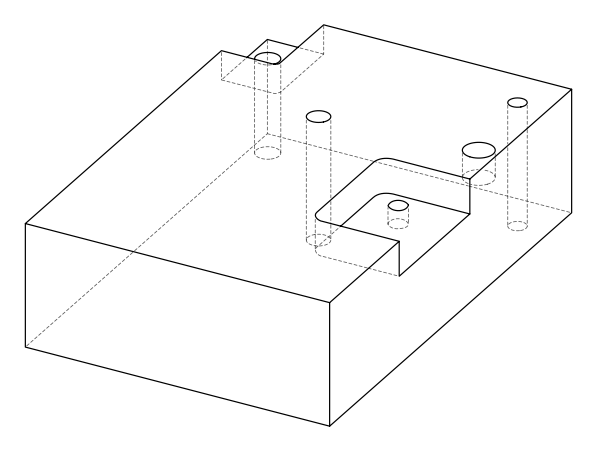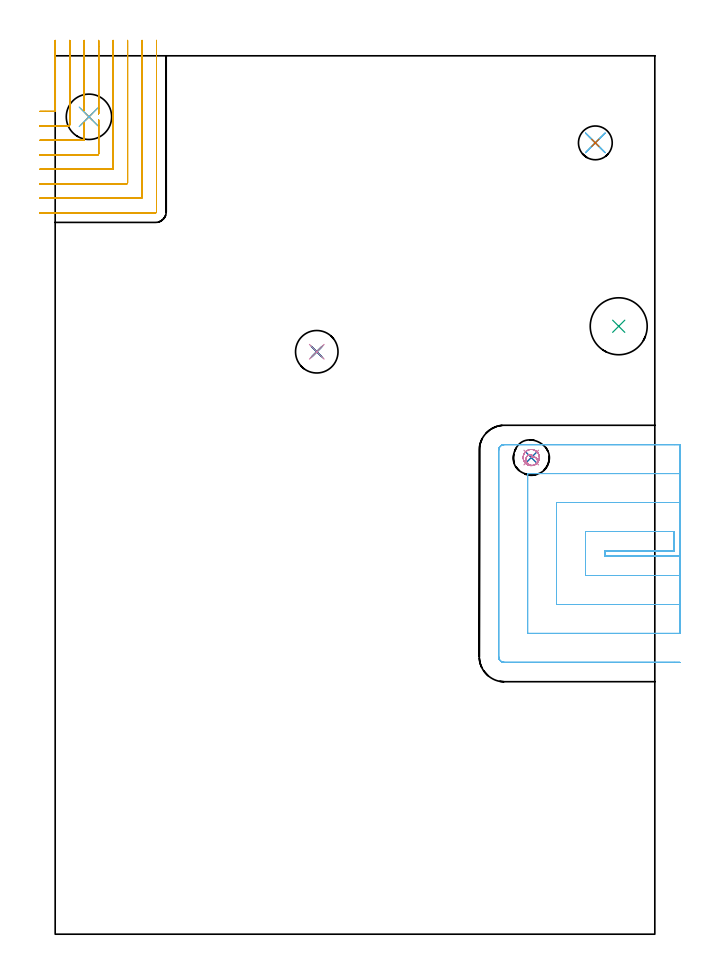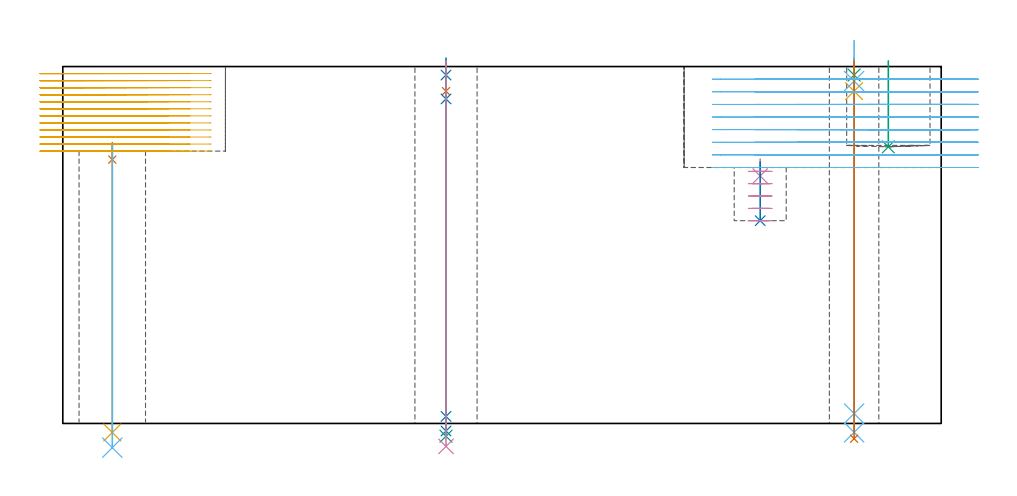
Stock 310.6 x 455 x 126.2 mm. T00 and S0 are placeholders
(PLAN: 18 operations, 13 tool changes, 48 min)
(1 SPOT_DRILL | STEP1HOLE | NXT0321_9005460120000 | 0.06 min | 3552 mm3)
(2 SPOT_DRILL_1 | STEP1HOLE_1 | NXT0321_9005460120000 | 0.05 min | 183 mm3)
(3 SPOT_DRILL_2 | STEP1HOLE_2 | NXT0321_9005460120000 | 0.05 min | 182 mm3)
(4 SPOT_DRILL_3 | STEP1POCKET | NXT0321_9005460120000 | 0.06 min | 4202 mm3)
(5 DRILL_THROUGH_HOLE_INTO_CENTER | STEP1HOLE | NXT0301_065 | 0.41 min | 6507 mm3)
(6 DRILL_TO_ENLARGE_THROUGH_HOLE | STEP1HOLE | UGT0301_056 | 0.44 min | 44607 mm3)
(7 DRILL_BLIND_HOLE_INTO_CENTER | STEP1HOLE_1 | NXT0301_029 | 0.04 min | 153 mm3)
(8 GUN_DRILL_THROUGH_HOLE | STEP1HOLE_1 | UGT0307_001 | 0.56 min | 2281 mm3)
(9 SPADE_DRILL_TO_ENLARGE_THROUGH_HOLE | STEP1HOLE_1 | UGT0306_004 | 0.53 min | 15388 mm3)
(10 DRILL_TO_ENLARGE_THROUGH_HOLE_1 | STEP1HOLE_1 | UGT0301_053 | 0.55 min | 29897 mm3)
(11 DRILL_BLIND_HOLE_INTO_CENTER_1 | STEP1HOLE_2 | NXT0301_029 | 0.04 min | 153 mm3)
(12 GUN_DRILL_THROUGH_HOLE_1 | STEP1HOLE_2 | UGT0307_003 | 0.64 min | 4563 mm3)
(13 SPADE_DRILL_TO_ENLARGE_THROUGH_HOLE_1 | STEP1HOLE_2 | UGT0306_008 | 0.54 min | 25398 mm3)
(14 DRILL_BLIND_HOLE_INTO_CENTER_2 | STEP1POCKET | NXT0301_128 | 0.09 min | 1818 mm3)
(15 INDEXABLE_INSERT_DRILL_BLIND_HOLE_FROM_SOLID | STEP1POCKET_1 | NXT0302_030 | 0.12 min | 19144 mm3)
(16 MILL_ROUGH_BLIND_HOLE_CONTOUR | STEP1POCKET | NXT0201_013 | Spiral | 0.94 min | 7386 mm3)
(17 MILL_CORNER_NOTCH_RECTANGULAR | CORNER_NOTCH_RECTANGULAR | NXT0201_013 | Follow Part, ap 2.5, ae 75% | 21.19 min | 135249 mm3)
(18 MILL_SLOT | SLOT_PARTIAL_RECTANGULAR | UGT0201_094 | Follow Part, ap 5, ae 75% | 21.73 min | 420049 mm3)
(TOOL NXT0321_9005460120000 | NC Spot Drill, 142deg, 12mm, Carbide, Uncoated | D12 PA142 FL30 Z2)
(TOOL NXT0301_065 | Carbide Drill 9.4mm [860.1-0940-075A1-MM 2214] | D9.4 PA140 FL98 Z2)
(TOOL UGT0301_056 | Twist Drill 23.5 mm | D23.5 PA118 FL155 Z2)
(TOOL NXT0301_029 | Carbide Drill 5.8mm [860.1-0580-017A1-MM 2214] | D5.8 PA140 FL28 Z2)
(TOOL UGT0307_001 | Gun Drill 5 mm | D5 PA130 FL24 Z1)
(TOOL UGT0306_004 | Spade Drill 13.5mm | D13.5 PA132 FL10 Z2)
(TOOL UGT0301_053 | Twist Drill 22 mm | D22 PA118 FL150 Z2)
(TOOL UGT0307_003 | Gun Drill 7 mm | D7 PA130 FL24 Z1)
(TOOL UGT0306_008 | Spade Drill 17.5mm | D17.5 PA132 FL10 Z2)
(TOOL NXT0301_128 | Carbide Drill 12mm [861.1-1200-036A1-GP GC34] | D12 PA150 FL37.4 Z2)
(TOOL NXT0302_030 | Index. Insert Drill 29.5mm [880-D2950L32-03] | D29.5 PA176 FL89 Z2)
(TOOL NXT0201_013 | ENDMILL 10mm | D10 FL30 Z4)
(TOOL UGT0201_094 | End mill 20 mm | D20 FL38 Z4)
(OP 1 SPOT_DRILL)
G17 G21 G94 G90
T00 M6
G54
G17 G0 G90 X17.5 Y423.4 S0 M3
G43 Z136.2 H0
G94 G81 G98 Z93.3 F250. R99.3
G80
M5
M2
(OP 2 SPOT_DRILL_1)
G17 G21 G94 G90
T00 M6
G54
G17 G0 G90 X135.5 Y301.7 S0 M3
G43 Z136.2 H0
G94 G81 G98 Z123.2 F250. R129.2
G80
M5
M2
(OP 3 SPOT_DRILL_2)
G17 G21 G94 G90
T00 M6
G54
G17 G0 G90 X279.8 Y409.9 S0 M3
G43 Z136.2 H0
G94 G81 G98 Z123.2 F250. R129.2
G80
M5
M2
(OP 4 SPOT_DRILL_3)
G17 G21 G94 G90
T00 M6
G54
G17 G0 G90 X246.6 Y246.9 S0 M3
G43 Z136.2 H0
G94 G81 G98 Z87.5 F250. R93.5
G80
M5
M2
(OP 5 DRILL_THROUGH_HOLE_INTO_CENTER)
G17 G21 G94 G90
T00 M6
G54
G17 G0 G90 X17.5 Y423.4 S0 M3
G43 Z136.2 H1
G94 G73 G98 Z-3.211 F250. Q9.046 R98.3
G80
M5
M2
(OP 6 DRILL_TO_ENLARGE_THROUGH_HOLE)
G17 G21 G94 G90
T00 M6
G54
G17 G0 G90 X17.5 Y423.4 S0 M3
G43 Z136.2 H0
G94 G73 G98 Z-8.56 F250. Q20.972 R98.3
G80
M5
M2
(OP 7 DRILL_BLIND_HOLE_INTO_CENTER)
G17 G21 G94 G90
T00 M6
G54
G17 G0 G90 X135.5 Y301.7 S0 M3
G43 Z136.2 H1
G94 G81 G98 Z117.5 F250. R128.2
G80
M5
M2
(OP 8 GUN_DRILL_THROUGH_HOLE)
G17 G21 G94 G90
T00 M6
G54
G17 G0 G90 X135.5 Y301.7 M8
G43 Z136.2 H0
Z123.69
S716 M3
G94 G1 Z114.744 F125. M26
G4 X.084
Z2.5 F250.
G4 X.084
Z-2.666 F125.
G4 X.084
M5
M9
G0 Z123.69
Z136.2
M2
(OP 9 SPADE_DRILL_TO_ENLARGE_THROUGH_HOLE)
G17 G21 G94 G90
T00 M6
G54
G17 G0 G90 X135.5 Y301.7 S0 M3
G43 Z136.2 H0
G94 G73 G98 Z-4.505 F250. Q13.071 R128.2
G80
M5
M2
(OP 10 DRILL_TO_ENLARGE_THROUGH_HOLE_1)
G17 G21 G94 G90
T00 M6
G54
G17 G0 G90 X135.5 Y301.7 S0 M3
G43 Z136.2 H0
G94 G73 G98 Z-8.109 F250. Q19.187 R128.2
G80
M5
M2
(OP 11 DRILL_BLIND_HOLE_INTO_CENTER_1)
G17 G21 G94 G90
T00 M6
G54
G17 G0 G90 X279.8 Y409.9 S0 M3
G43 Z136.2 H1
G94 G81 G98 Z117.5 F250. R128.2
G80
M5
M2
(OP 12 GUN_DRILL_THROUGH_HOLE_1)
G17 G21 G94 G90
T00 M6
G54
G17 G0 G90 X279.8 Y409.9 M8
G43 Z136.2 H0
Z135.388
S716 M3
G94 G1 Z121.068 F125. M26
G4 X.084
Z3.5 F250.
G4 X.084
Z-3.132 F125.
G4 X.084
M5
M9
G0 Z135.388
Z136.2
M2
(OP 13 SPADE_DRILL_TO_ENLARGE_THROUGH_HOLE_1)
G17 G21 G94 G90
T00 M6
G54
G17 G0 G90 X279.8 Y409.9 S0 M3
G43 Z136.2 H0
G94 G73 G98 Z-5.396 F250. Q16.449 R128.2
G80
M5
M2
(OP 14 DRILL_BLIND_HOLE_INTO_CENTER_2)
G17 G21 G94 G90
T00 M6
G54
G17 G0 G90 X246.6 Y246.9 S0 M3
G43 Z136.2 H1
G94 G81 G98 Z71.7 F250. R92.5
G80
M5
M2
(OP 15 INDEXABLE_INSERT_DRILL_BLIND_HOLE_FROM_SOLID)
G17 G21 G94 G90
T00 M6
G54
G17 G0 G90 X291.9 Y314.9 S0 M3
G43 Z136.2 H1
G94 G81 G98 Z97.8 F250. R128.2
G80
M5
M2
(OP 16 MILL_ROUGH_BLIND_HOLE_CONTOUR)
G17 G21 G94 G90
T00 M6
G54
G17 G0 G90 X246.6 Y246.9 S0 M3
G43 Z136.2 H0
Z89.14
G94 G3 X246.916 Y248.132 R0.656 F250.
X244.76 Y247.912 R1.908
X244.495 Y243.954 R2.77
X248.85 Y243.354 R3.402
X250.146 Y249.15 R4.2
X248.85 Y243.354 R-4.2
X249.498 Y246.252 R2.1
X246.6 Y246.9 R2.1
G0 Z84.78
G3 X246.916 Y248.132 R0.656
X244.76 Y247.912 R1.908
X244.495 Y243.954 R2.77
X248.85 Y243.354 R3.402
X250.146 Y249.15 R4.2
X248.85 Y243.354 R-4.2
X249.498 Y246.252 R2.1
X246.6 Y246.9 R2.1
G0 Z80.42
G3 X246.916 Y248.132 R0.656
X244.76 Y247.912 R1.908
X244.495 Y243.954 R2.77
X248.85 Y243.354 R3.402
X250.146 Y249.15 R4.2
X248.85 Y243.354 R-4.2
X249.498 Y246.252 R2.1
X246.6 Y246.9 R2.1
G0 Z76.06
G3 X246.916 Y248.132 R0.656
X244.76 Y247.912 R1.908
X244.495 Y243.954 R2.77
X248.85 Y243.354 R3.402
X250.146 Y249.15 R4.2
X248.85 Y243.354 R-4.2
X249.498 Y246.252 R2.1
X246.6 Y246.9 R2.1
G0 Z71.7
G3 X246.916 Y248.132 R0.656
X244.76 Y247.912 R1.908
X244.495 Y243.954 R2.77
X248.85 Y243.354 R3.402
X250.146 Y249.15 R4.2
X248.85 Y243.354 R-4.2
X249.498 Y246.252 R2.1
X246.6 Y246.9 R2.1
G0 Z136.2
M5
M2
(OP 17 MILL_CORNER_NOTCH_RECTANGULAR)
G17 G21 G94 G90
T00 M6
G54
G17 G0 G90 X-8. Y426.2 S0 M3
G43 Z136.2 H0
Z123.708
G94 G1 X-5. F250.
X-0.495 F500.
G3 X0. Y426.695 R0.5
G1 Y460.
Y463. F250.
G0 Z136.2
X-8. Y418.7
Z123.708
G1 X-5.
X7.004 F500.
G3 X7.5 Y419.196 R0.5
G1 Y460.
Y463. F250.
G0 Z136.2
X-8. Y411.2
Z123.708
G1 X-5.
X14.504 F500.
G3 X15. Y411.696 R0.5
G1 Y417.135
Y420.135 F250.
G0 Z136.2
X-8. Y403.7
Z123.708
G1 X-5.
X22.004 F500.
G3 X22.5 Y404.196 R0.5
G1 Y418.869
Y421.869 F250.
G0 Z136.2
X15. Y426.664
Z123.708
G1 Y429.664
Y460. F500.
Y463. F250.
G0 Z136.2
X22.5 Y424.925
Z123.708
G1 Y427.925
Y460. F500.
Y463. F250.
G0 Z136.2
X-8. Y396.2
Z123.708
G1 X-5.
X29.504 F500.
G3 X30. Y396.696 R0.5
G1 Y460.
Y463. F250.
G0 Z136.2
X-8. Y388.7
Z123.708
G1 X-5.
X37.004 F500.
G3 X37.5 Y389.196 R0.5
G1 Y460.
Y463. F250.
G0 Z136.2
X-8. Y381.2
Z123.708
G1 X-5.
X44.504 F500.
G3 X45. Y381.696 R0.5
G1 Y460.
Y463. F250.
G0 Z136.2
X-8. Y373.7
Z123.708
G1 X-5.
X52.003 F500.
G3 X52.5 Y374.197 R0.5
G1 Y460.
Y463. F250.
G0 Z136.2
X-8. Y426.2
Z121.217
G1 X-5.
X-0.495 F500.
G3 X0. Y426.695 R0.5
G1 Y460.
Y463. F250.
G0 Z136.2
X-8. Y418.7
Z121.217
G1 X-5.
X7.004 F500.
G3 X7.5 Y419.196 R0.5
G1 Y460.
Y463. F250.
G0 Z136.2
X-8. Y411.2
Z121.217
G1 X-5.
X14.504 F500.
G3 X15. Y411.696 R0.5
G1 Y417.135
Y420.135 F250.
G0 Z136.2
X-8. Y403.7
Z121.217
G1 X-5.
X22.004 F500.
G3 X22.5 Y404.196 R0.5
G1 Y418.869
Y421.869 F250.
G0 Z136.2
X15. Y426.664
Z121.217
G1 Y429.664
Y460. F500.
Y463. F250.
G0 Z136.2
X22.5 Y424.925
Z121.217
G1 Y427.925
Y460. F500.
Y463. F250.
G0 Z136.2
X-8. Y396.2
Z121.217
G1 X-5.
X29.504 F500.
G3 X30. Y396.696 R0.5
G1 Y460.
Y463. F250.
G0 Z136.2
X-8. Y388.7
Z121.217
G1 X-5.
X37.004 F500.
G3 X37.5 Y389.196 R0.5
G1 Y460.
Y463. F250.
G0 Z136.2
X-8. Y381.2
Z121.217
G1 X-5.
X44.504 F500.
G3 X45. Y381.696 R0.5
G1 Y460.
Y463. F250.
G0 Z136.2
X-8. Y373.7
Z121.217
G1 X-5.
X52.003 F500.
G3 X52.5 Y374.197 R0.5
G1 Y460.
Y463. F250.
G0 Z136.2
X-8. Y426.2
Z118.725
G1 X-5.
X-0.495 F500.
G3 X0. Y426.695 R0.5
G1 Y460.
Y463. F250.
G0 Z136.2
X-8. Y418.7
Z118.725
G1 X-5.
X7.004 F500.
G3 X7.5 Y419.196 R0.5
G1 Y460.
Y463. F250.
G0 Z136.2
X-8. Y411.2
Z118.725
G1 X-5.
X14.504 F500.
G3 X15. Y411.696 R0.5
G1 Y417.135
Y420.135 F250.
G0 Z136.2
X-8. Y403.7
Z118.725
G1 X-5.
X22.004 F500.
G3 X22.5 Y404.196 R0.5
G1 Y418.871
Y421.871 F250.
G0 Z136.2
X15. Y426.664
Z118.725
G1 Y429.664
Y460. F500.
Y463. F250.
G0 Z136.2
X22.5 Y424.925
Z118.725
G1 Y427.925
Y460. F500.
Y463. F250.
G0 Z136.2
X-8. Y396.2
Z118.725
G1 X-5.
X29.504 F500.
G3 X30. Y396.696 R0.5
G1 Y460.
Y463. F250.
G0 Z136.2
X-8. Y388.7
Z118.725
G1 X-5.
X37.004 F500.
G3 X37.5 Y389.196 R0.5
G1 Y460.
Y463. F250.
G0 Z136.2
X-8. Y381.2
Z118.725
G1 X-5.
X44.504 F500.
G3 X45. Y381.696 R0.5
G1 Y460.
Y463. F250.
G0 Z136.2
X-8. Y373.7
Z118.725
G1 X-5.
X52.003 F500.
G3 X52.5 Y374.197 R0.5
G1 Y460.
Y463. F250.
G0 Z136.2
X-8. Y426.2
Z116.233
G1 X-5.
X-0.495 F500.
G3 X0. Y426.695 R0.5
G1 Y460.
Y463. F250.
G0 Z136.2
X-8. Y418.7
Z116.233
G1 X-5.
X7.004 F500.
G3 X7.5 Y419.196 R0.5
G1 Y460.
Y463. F250.
G0 Z136.2
X-8. Y411.2
Z116.233
G1 X-5.
X14.504 F500.
G3 X15. Y411.696 R0.5
G1 Y417.135
Y420.135 F250.
G0 Z136.2
X-8. Y403.7
Z116.233
G1 X-5.
X22.004 F500.
G3 X22.5 Y404.196 R0.5
G1 Y418.871
Y421.871 F250.
G0 Z136.2
X15. Y426.664
Z116.233
G1 Y429.664
Y460. F500.
Y463. F250.
G0 Z136.2
X22.5 Y424.925
Z116.233
G1 Y427.925
Y460. F500.
Y463. F250.
G0 Z136.2
X-8. Y396.2
Z116.233
G1 X-5.
X29.504 F500.
G3 X30. Y396.696 R0.5
G1 Y460.
Y463. F250.
G0 Z136.2
X-8. Y388.7
Z116.233
G1 X-5.
X37.004 F500.
G3 X37.5 Y389.196 R0.5
G1 Y460.
Y463. F250.
G0 Z136.2
X-8. Y381.2
Z116.233
G1 X-5.
X44.504 F500.
G3 X45. Y381.696 R0.5
G1 Y460.
Y463. F250.
G0 Z136.2
X-8. Y373.7
Z116.233
G1 X-5.
X52.003 F500.
G3 X52.5 Y374.197 R0.5
G1 Y460.
Y463. F250.
G0 Z136.2
X-8. Y426.2
Z113.742
G1 X-5.
X-0.495 F500.
G3 X0. Y426.695 R0.5
G1 Y460.
Y463. F250.
G0 Z136.2
X-8. Y418.7
Z113.742
G1 X-5.
X7.004 F500.
G3 X7.5 Y419.196 R0.5
G1 Y460.
Y463. F250.
G0 Z136.2
X-8. Y411.2
Z113.742
G1 X-5.
X14.504 F500.
G3 X15. Y411.696 R0.5
G1 Y417.135
Y420.135 F250.
G0 Z136.2
X-8. Y403.7
Z113.742
G1 X-5.
X22.004 F500.
G3 X22.5 Y404.196 R0.5
G1 Y418.869
Y421.869 F250.
G0 Z136.2
X15. Y426.664
Z113.742
G1 Y429.664
Y460. F500.
Y463. F250.
G0 Z136.2
X22.5 Y424.925
Z113.742
G1 Y427.925
Y460. F500.
Y463. F250.
G0 Z136.2
X-8. Y396.2
Z113.742
G1 X-5.
X29.504 F500.
G3 X30. Y396.696 R0.5
G1 Y460.
Y463. F250.
G0 Z136.2
X-8. Y388.7
Z113.742
G1 X-5.
X37.004 F500.
G3 X37.5 Y389.196 R0.5
G1 Y460.
Y463. F250.
G0 Z136.2
X-8. Y381.2
Z113.742
G1 X-5.
X44.504 F500.
G3 X45. Y381.696 R0.5
G1 Y460.
Y463. F250.
G0 Z136.2
X-8. Y373.7
Z113.742
G1 X-5.
X52.003 F500.
G3 X52.5 Y374.197 R0.5
G1 Y460.
Y463. F250.
G0 Z136.2
X-8. Y426.2
Z111.25
G1 X-5.
X-0.495 F500.
G3 X0. Y426.695 R0.5
G1 Y460.
Y463. F250.
G0 Z136.2
X-8. Y418.7
Z111.25
G1 X-5.
X7.004 F500.
G3 X7.5 Y419.196 R0.5
G1 Y460.
Y463. F250.
G0 Z136.2
X-8. Y411.2
Z111.25
G1 X-5.
X14.504 F500.
G3 X15. Y411.696 R0.5
G1 Y417.135
Y420.135 F250.
G0 Z136.2
X-8. Y403.7
Z111.25
G1 X-5.
X22.004 F500.
G3 X22.5 Y404.196 R0.5
G1 Y418.869
Y421.869 F250.
G0 Z136.2
X15. Y426.664
Z111.25
G1 Y429.664
Y460. F500.
Y463. F250.
G0 Z136.2
X22.5 Y424.925
Z111.25
G1 Y427.925
Y460. F500.
Y463. F250.
G0 Z136.2
X-8. Y396.2
Z111.25
G1 X-5.
X29.504 F500.
G3 X30. Y396.696 R0.5
G1 Y460.
Y463. F250.
G0 Z136.2
X-8. Y388.7
Z111.25
G1 X-5.
X37.004 F500.
G3 X37.5 Y389.196 R0.5
G1 Y460.
Y463. F250.
G0 Z136.2
X-8. Y381.2
Z111.25
G1 X-5.
X44.504 F500.
G3 X45. Y381.696 R0.5
G1 Y460.
Y463. F250.
G0 Z136.2
X-8. Y373.7
Z111.25
G1 X-5.
X52.003 F500.
G3 X52.5 Y374.197 R0.5
G1 Y460.
Y463. F250.
G0 Z136.2
X-8. Y426.2
Z108.758
G1 X-5.
X-0.495 F500.
G3 X0. Y426.695 R0.5
G1 Y460.
Y463. F250.
G0 Z136.2
X-8. Y418.7
Z108.758
G1 X-5.
X7.004 F500.
G3 X7.5 Y419.196 R0.5
G1 Y460.
Y463. F250.
G0 Z136.2
X-8. Y411.2
Z108.758
G1 X-5.
X14.504 F500.
G3 X15. Y411.696 R0.5
G1 Y417.135
Y420.135 F250.
G0 Z136.2
X-8. Y403.7
Z108.758
G1 X-5.
X22.004 F500.
G3 X22.5 Y404.196 R0.5
G1 Y418.869
Y421.869 F250.
G0 Z136.2
X15. Y426.664
Z108.758
G1 Y429.664
Y460. F500.
Y463. F250.
G0 Z136.2
X22.5 Y424.925
Z108.758
G1 Y427.925
Y460. F500.
Y463. F250.
G0 Z136.2
X-8. Y396.2
Z108.758
G1 X-5.
X29.504 F500.
G3 X30. Y396.696 R0.5
G1 Y460.
Y463. F250.
G0 Z136.2
X-8. Y388.7
Z108.758
G1 X-5.
X37.004 F500.
G3 X37.5 Y389.196 R0.5
G1 Y460.
Y463. F250.
G0 Z136.2
X-8. Y381.2
Z108.758
G1 X-5.
X44.504 F500.
G3 X45. Y381.696 R0.5
G1 Y460.
Y463. F250.
G0 Z136.2
X-8. Y373.7
Z108.758
G1 X-5.
X52.003 F500.
G3 X52.5 Y374.197 R0.5
G1 Y460.
Y463. F250.
G0 Z136.2
X-8. Y426.2
Z106.267
G1 X-5.
X-0.495 F500.
G3 X0. Y426.695 R0.5
G1 Y460.
Y463. F250.
G0 Z136.2
X-8. Y418.7
Z106.267
G1 X-5.
X7.004 F500.
G3 X7.5 Y419.196 R0.5
G1 Y460.
Y463. F250.
G0 Z136.2
X-8. Y411.2
Z106.267
G1 X-5.
X14.504 F500.
G3 X15. Y411.696 R0.5
G1 Y417.135
Y420.135 F250.
G0 Z136.2
X-8. Y403.7
Z106.267
G1 X-5.
X22.004 F500.
G3 X22.5 Y404.196 R0.5
G1 Y418.869
Y421.869 F250.
G0 Z136.2
X15. Y426.664
Z106.267
G1 Y429.664
Y460. F500.
Y463. F250.
G0 Z136.2
X22.5 Y424.925
Z106.267
G1 Y427.925
Y460. F500.
Y463. F250.
G0 Z136.2
X-8. Y396.2
Z106.267
G1 X-5.
X29.504 F500.
G3 X30. Y396.696 R0.5
G1 Y460.
Y463. F250.
G0 Z136.2
X-8. Y388.7
Z106.267
G1 X-5.
X37.004 F500.
G3 X37.5 Y389.196 R0.5
G1 Y460.
Y463. F250.
G0 Z136.2
X-8. Y381.2
Z106.267
G1 X-5.
X44.504 F500.
G3 X45. Y381.696 R0.5
G1 Y460.
Y463. F250.
G0 Z136.2
X-8. Y373.7
Z106.267
G1 X-5.
X52.003 F500.
G3 X52.5 Y374.197 R0.5
G1 Y460.
Y463. F250.
G0 Z136.2
X-8. Y426.2
Z103.775
G1 X-5.
X-0.495 F500.
G3 X0. Y426.695 R0.5
G1 Y460.
Y463. F250.
G0 Z136.2
X-8. Y418.7
Z103.775
G1 X-5.
X7.004 F500.
G3 X7.5 Y419.196 R0.5
G1 Y460.
Y463. F250.
G0 Z136.2
X-8. Y411.2
Z103.775
G1 X-5.
X14.504 F500.
G3 X15. Y411.696 R0.5
G1 Y417.135
Y420.135 F250.
G0 Z136.2
X-8. Y403.7
Z103.775
G1 X-5.
X22.004 F500.
G3 X22.5 Y404.196 R0.5
G1 Y418.87
Y421.87 F250.
G0 Z136.2
X15. Y426.664
Z103.775
G1 Y429.664
Y460. F500.
Y463. F250.
G0 Z136.2
X22.5 Y424.925
Z103.775
G1 Y427.925
Y460. F500.
Y463. F250.
G0 Z136.2
X-8. Y396.2
Z103.775
G1 X-5.
X29.504 F500.
G3 X30. Y396.696 R0.5
G1 Y460.
Y463. F250.
G0 Z136.2
X-8. Y388.7
Z103.775
G1 X-5.
X37.004 F500.
G3 X37.5 Y389.196 R0.5
G1 Y460.
Y463. F250.
G0 Z136.2
X-8. Y381.2
Z103.775
G1 X-5.
X44.504 F500.
G3 X45. Y381.696 R0.5
G1 Y460.
Y463. F250.
G0 Z136.2
X-8. Y373.7
Z103.775
G1 X-5.
X52.003 F500.
G3 X52.5 Y374.197 R0.5
G1 Y460.
Y463. F250.
G0 Z136.2
X-8. Y426.2
Z101.283
G1 X-5.
X-0.495 F500.
G3 X0. Y426.695 R0.5
G1 Y460.
Y463. F250.
G0 Z136.2
X-8. Y418.7
Z101.283
G1 X-5.
X7.004 F500.
G3 X7.5 Y419.196 R0.5
G1 Y460.
Y463. F250.
G0 Z136.2
X-8. Y411.2
Z101.283
G1 X-5.
X14.504 F500.
G3 X15. Y411.696 R0.5
G1 Y417.135
Y420.135 F250.
G0 Z136.2
X-8. Y403.7
Z101.283
G1 X-5.
X22.004 F500.
G3 X22.5 Y404.196 R0.5
G1 Y418.87
Y421.87 F250.
G0 Z136.2
X15. Y426.664
Z101.283
G1 Y429.664
Y460. F500.
Y463. F250.
G0 Z136.2
X22.5 Y424.925
Z101.283
G1 Y427.925
Y460. F500.
Y463. F250.
G0 Z136.2
X-8. Y396.2
Z101.283
G1 X-5.
X29.504 F500.
G3 X30. Y396.696 R0.5
G1 Y460.
Y463. F250.
G0 Z136.2
X-8. Y388.7
Z101.283
G1 X-5.
X37.004 F500.
G3 X37.5 Y389.196 R0.5
G1 Y460.
Y463. F250.
G0 Z136.2
X-8. Y381.2
Z101.283
G1 X-5.
X44.504 F500.
G3 X45. Y381.696 R0.5
G1 Y460.
Y463. F250.
G0 Z136.2
X-8. Y373.7
Z101.283
G1 X-5.
X52.003 F500.
G3 X52.5 Y374.197 R0.5
G1 Y460.
Y463. F250.
G0 Z136.2
X-8. Y426.2
Z98.792
G1 X-5.
X-0.495 F500.
G3 X0. Y426.695 R0.5
G1 Y460.
Y463. F250.
G0 Z136.2
X-8. Y418.7
Z98.792
G1 X-5.
X7.004 F500.
G3 X7.5 Y419.196 R0.5
G1 Y460.
Y463. F250.
G0 Z136.2
X-8. Y411.2
Z98.792
G1 X-5.
X14.504 F500.
G3 X15. Y411.696 R0.5
G1 Y417.135
Y420.135 F250.
G0 Z136.2
X-8. Y403.7
Z98.792
G1 X-5.
X22.004 F500.
G3 X22.5 Y404.196 R0.5
G1 Y418.869
Y421.869 F250.
G0 Z136.2
X15. Y426.664
Z98.792
G1 Y429.664
Y460. F500.
Y463. F250.
G0 Z136.2
X22.5 Y424.925
Z98.792
G1 Y427.925
Y460. F500.
Y463. F250.
G0 Z136.2
X-8. Y396.2
Z98.792
G1 X-5.
X29.504 F500.
G3 X30. Y396.696 R0.5
G1 Y460.
Y463. F250.
G0 Z136.2
X-8. Y388.7
Z98.792
G1 X-5.
X37.004 F500.
G3 X37.5 Y389.196 R0.5
G1 Y460.
Y463. F250.
G0 Z136.2
X-8. Y381.2
Z98.792
G1 X-5.
X44.504 F500.
G3 X45. Y381.696 R0.5
G1 Y460.
Y463. F250.
G0 Z136.2
X-8. Y373.7
Z98.792
G1 X-5.
X52.003 F500.
G3 X52.5 Y374.197 R0.5
G1 Y460.
Y463. F250.
G0 Z136.2
X-8. Y426.2
Z96.3
G1 X-5.
X-0.495 F500.
G3 X0. Y426.695 R0.5
G1 Y460.
Y463. F250.
G0 Z136.2
X-8. Y418.7
Z96.3
G1 X-5.
X7.004 F500.
G3 X7.5 Y419.196 R0.5
G1 Y460.
Y463. F250.
G0 Z136.2
X-8. Y411.2
Z96.3
G1 X-5.
X14.504 F500.
G3 X15. Y411.696 R0.5
G1 Y417.135
Y420.135 F250.
G0 Z136.2
X-8. Y403.7
Z96.3
G1 X-5.
X22.004 F500.
G3 X22.5 Y404.196 R0.5
G1 Y418.869
Y421.869 F250.
G0 Z136.2
X15. Y426.664
Z96.3
G1 Y429.664
Y460. F500.
Y463. F250.
G0 Z136.2
X22.5 Y424.925
Z96.3
G1 Y427.925
Y460. F500.
Y463. F250.
G0 Z136.2
X-8. Y396.2
Z96.3
G1 X-5.
X29.504 F500.
G3 X30. Y396.696 R0.5
G1 Y460.
Y463. F250.
G0 Z136.2
X-8. Y388.7
Z96.3
G1 X-5.
X37.004 F500.
G3 X37.5 Y389.196 R0.5
G1 Y460.
Y463. F250.
G0 Z136.2
X-8. Y381.2
Z96.3
G1 X-5.
X44.504 F500.
G3 X45. Y381.696 R0.5
G1 Y460.
Y463. F250.
G0 Z136.2
X-8. Y373.7
Z96.3
G1 X-5.
X52.003 F500.
G3 X52.5 Y374.197 R0.5
G1 Y460.
Y463. F250.
G0 Z136.2
M5
M2
(OP 18 MILL_SLOT)
G17 G21 G94 G90
T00 M6
G54
G17 G0 G90 X323.6 Y195.8 S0 M3
G43 Z136.2 H0
Z121.737
G94 G1 X320.6 F250.
X284.7 F500.
Y198.6
X320.6
Y208.6
X274.7
Y185.8
X320.6
X323.6 F250.
Y223.6
X320.6
X259.7 F500.
Y170.8
X320.6
X323.6 F250.
Y238.6
X320.6
X244.7 F500.
Y155.8
X320.6
X323.6 F250.
Y253.6
X320.6
X232.6 F500.
G3 X229.7 Y250.7 R2.9
G1 Y143.7
G3 X232.6 Y140.8 R2.9
G1 X320.6
X323.6 F250.
G0 Y195.8 Z117.275
G1 X320.6
X284.7 F500.
Y198.6
X320.6
Y208.6
X274.7
Y185.8
X320.6
X323.6 F250.
Y223.6
X320.6
X259.7 F500.
Y170.8
X320.6
X323.6 F250.
Y238.6
X320.6
X244.7 F500.
Y155.8
X320.6
X323.6 F250.
Y253.6
X320.6
X232.6 F500.
G3 X229.7 Y250.7 R2.9
G1 Y143.7
G3 X232.6 Y140.8 R2.9
G1 X320.6
X323.6 F250.
G0 Y195.8 Z112.812
G1 X320.6
X284.7 F500.
Y198.6
X320.6
Y208.6
X274.7
Y185.8
X320.6
X323.6 F250.
Y223.6
X320.6
X259.7 F500.
Y170.8
X320.6
X323.6 F250.
Y238.6
X320.6
X244.7 F500.
Y155.8
X320.6
X323.6 F250.
Y253.6
X320.6
X232.6 F500.
G3 X229.7 Y250.7 R2.9
G1 Y143.7
G3 X232.6 Y140.8 R2.9
G1 X320.6
X323.6 F250.
G0 Y195.8 Z108.35
G1 X320.6
X284.7 F500.
Y198.6
X320.6
Y208.6
X274.7
Y185.8
X320.6
X323.6 F250.
Y223.6
X320.6
X259.7 F500.
Y170.8
X320.6
X323.6 F250.
Y238.6
X320.6
X244.7 F500.
Y155.8
X320.6
X323.6 F250.
Y253.6
X320.6
X232.6 F500.
G3 X229.7 Y250.7 R2.9
G1 Y143.7
G3 X232.6 Y140.8 R2.9
G1 X320.6
X323.6 F250.
G0 Y195.8 Z103.887
G1 X320.6
X284.7 F500.
Y198.6
X320.6
Y208.6
X274.7
Y185.8
X320.6
X323.6 F250.
Y223.6
X320.6
X259.7 F500.
Y170.8
X320.6
X323.6 F250.
Y238.6
X320.6
X244.7 F500.
Y155.8
X320.6
X323.6 F250.
Y253.6
X320.6
X232.6 F500.
G3 X229.7 Y250.7 R2.9
G1 Y143.7
G3 X232.6 Y140.8 R2.9
G1 X320.6
X323.6 F250.
G0 Y195.8 Z99.425
G1 X320.6
X284.7 F500.
Y198.6
X320.6
Y208.6
X274.7
Y185.8
X320.6
X323.6 F250.
Y223.6
X320.6
X259.7 F500.
Y170.8
X320.6
X323.6 F250.
Y238.6
X320.6
X244.7 F500.
Y155.8
X320.6
X323.6 F250.
Y253.6
X320.6
X232.6 F500.
G3 X229.7 Y250.7 R2.9
G1 Y143.7
G3 X232.6 Y140.8 R2.9
G1 X320.6
X323.6 F250.
G0 Y195.8 Z94.962
G1 X320.6
X284.7 F500.
Y198.6
X320.6
Y208.6
X274.7
Y185.8
X320.6
X323.6 F250.
Y223.6
X320.6
X259.7 F500.
Y170.8
X320.6
X323.6 F250.
Y238.6
X320.6
X244.7 F500.
Y155.8
X320.6
X323.6 F250.
Y253.6
X320.6
X232.6 F500.
G3 X229.7 Y250.7 R2.9
G1 Y143.7
G3 X232.6 Y140.8 R2.9
G1 X320.6
X323.6 F250.
G0 Y195.8 Z90.5
G1 X320.6
X284.7 F500.
Y198.6
X320.6
Y208.6
X274.7
Y185.8
X320.6
X323.6 F250.
Y223.6
X320.6
X259.7 F500.
Y170.8
X320.6
X323.6 F250.
Y238.6
X320.6
X244.7 F500.
Y155.8
X320.6
X323.6 F250.
Y253.6
X320.6
X232.6 F500.
G3 X229.7 Y250.7 R2.9
G1 Y143.7
G3 X232.6 Y140.8 R2.9
G1 X320.6
X323.6 F250.
G0 Z136.2
M5
M2
